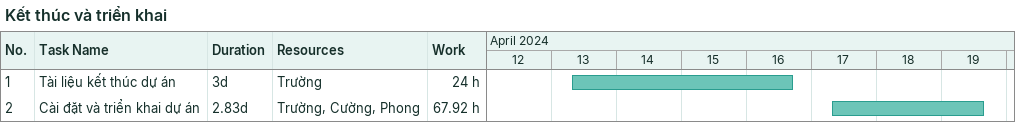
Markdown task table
Kết thúc và triển khai

| ID | Task | Duration | Start | Finish | Resources | Work (h) |
|---|---|---|---|---|---|---|
| 1 | Tài liệu kết thúc dự án | 3d | 2024-04-13 | 2024-04-16 | Trường | 24 |
| 2 | Cài đặt và triển khai dự án | 2.83d | 2024-04-17 | 2024-04-19 | Trường, Cường, Phong | 67.92 |
